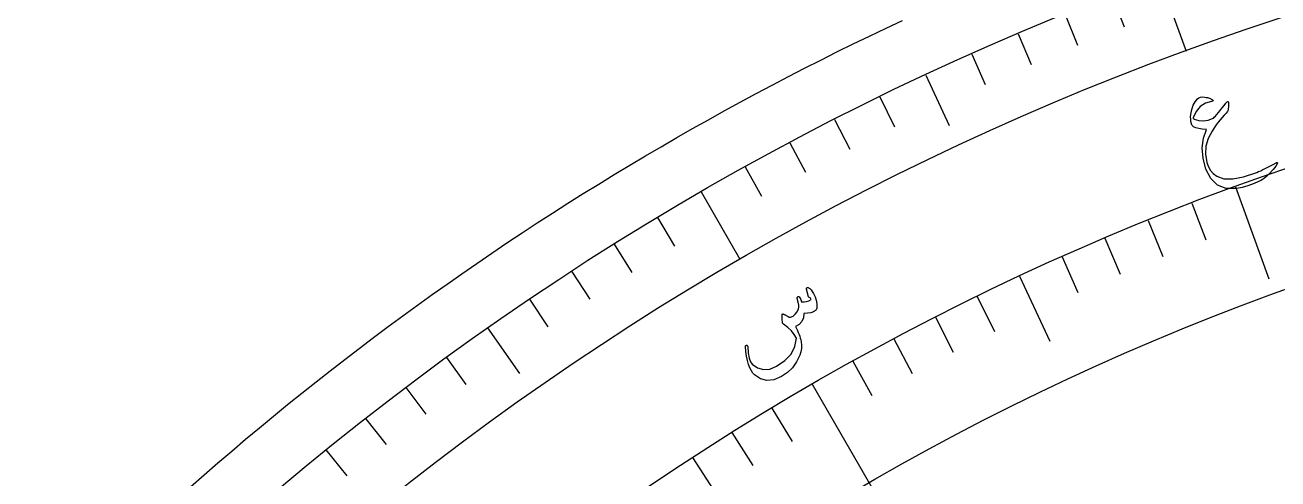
# Model space of a CAD drawing. Header units: millimetres. Extents: x -65 to 65, y -65 to 84.
# Drawn here: x -46.69 to -19.19, y 48.87 to 58.83 of the extents above; entities that cross this region are included whole.
import ezdxf

# ---------------------------------------------------------------- set-up
doc = ezdxf.new("R2010")
doc.units = ezdxf.units.MM
for name, color, linetype in [('CUT_OUTER', 1, 'Continuous'), ('ENGRAVE', 7, 'Continuous'), ('ENGRAVE_FINE', 8, 'Continuous'), ('TEXT', 5, 'Continuous')]:
    doc.layers.add(name, color=color, linetype=linetype)

msp = doc.modelspace()

# ---------------------------------------------------------------- linework, layer by layer
at = {"layer": 'CUT_OUTER'}
msp.add_lwpolyline([(-43.057, 48.6939), (-42.7574, 48.9571), (-42.4562, 49.2186), (-42.1534, 49.4782), (-41.8491, 49.7359), (-41.5431, 49.9917), (-41.2356, 50.2457), (-40.9265, 50.4978), (-40.6159, 50.7479), (-40.3037, 50.9962), (-39.9901, 51.2425), (-39.6749, 51.4869), (-39.3582, 51.7294), (-39.0401, 51.9699), (-38.7205, 52.2085), (-38.3994, 52.4451), (-38.0769, 52.6797), (-37.7529, 52.9124), (-37.4275, 53.143), (-37.1007, 53.3717), (-36.7726, 53.5983), (-36.443, 53.8229), (-36.1121, 54.0455), (-35.7798, 54.2661), (-35.4461, 54.4846), (-35.1111, 54.7011), (-34.7748, 54.9155), (-34.4372, 55.1278), (-34.0983, 55.3381), (-33.7581, 55.5463), (-33.4167, 55.7524), (-33.074, 55.9564), (-32.73, 56.1582), (-32.3848, 56.358), (-32.0384, 56.5557), (-31.6908, 56.7512), (-31.3419, 56.9446), (-30.9919, 57.1358), (-30.6408, 57.3249), (-30.2885, 57.5118), (-29.935, 57.6966), (-29.5804, 57.8792), (-29.2247, 58.0596), (-28.8679, 58.2378), (-28.5101, 58.4138), (-28.1511, 58.5877), (-27.7911, 58.7593), (-27.43, 58.9287)], dxfattribs=at)
at = {"layer": 'ENGRAVE'}
for points in [[(-21.7867, 59.8584), (-21.2031, 58.2551)], [(-26.9208, 57.7318), (-26.4057, 56.6272)], [(-31.85, 55.1658), (-30.9969, 53.6882)], [(-20.1193, 55.2774), (-19.3857, 53.2618)], [(-24.8605, 53.3136), (-24.1957, 51.8879)], [(-36.5368, 52.18), (-35.8378, 51.1816)], [(-29.4125, 50.9439), (-25.8375, 44.7519)]]:
    msp.add_lwpolyline(points, dxfattribs=at)
for radius in [63.7, 63.7, 61.9938, 58.825, 58.825, 56.3225, 51.675, 51.675, 48.945]:
    msp.add_circle((0, 0), radius, dxfattribs=at)
at = {"layer": 'ENGRAVE_FINE'}
for points in [[(-22.828, 59.4691), (-22.566, 58.7864)], [(-23.8624, 59.0616), (-23.5885, 58.3836)], [(-24.8896, 58.6362), (-24.6039, 57.963)], [(-25.9091, 58.1928), (-25.6117, 57.5248)], [(-27.9242, 57.2532), (-27.6037, 56.5959)], [(-28.9192, 56.7571), (-28.5872, 56.1056)], [(-29.9053, 56.2438), (-29.562, 55.5981)], [(-30.8824, 55.7133), (-30.5279, 55.0737)], [(-21.081, 54.9179), (-20.7735, 54.1169)], [(-32.8079, 54.6016), (-32.4313, 53.9748)], [(-22.0362, 54.5416), (-21.7148, 53.7461)], [(-33.7559, 54.0207), (-33.3684, 53.4005)], [(-22.9848, 54.1487), (-22.6495, 53.3589)], [(-23.9263, 53.7393), (-23.5773, 52.9555)], [(-34.6935, 53.4233), (-34.2952, 52.81)], [(-35.6206, 52.8097), (-35.2117, 52.2035)], [(-25.7872, 52.8716), (-25.4111, 52.1004)], [(-26.706, 52.4135), (-26.3165, 51.649)], [(-27.6167, 51.9394), (-27.2139, 51.1818)], [(-37.4419, 51.5344), (-37.0121, 50.9428)], [(-28.5189, 51.4495), (-28.103, 50.6991)], [(-38.3356, 50.8731), (-37.8955, 50.2891)], [(-30.2971, 50.4229), (-29.8552, 49.6874)], [(-39.2176, 50.1963), (-38.7674, 49.6201)], [(-31.1725, 49.8864), (-30.7178, 49.1588)], [(-40.0877, 49.5042), (-39.6275, 48.9359)], [(-32.0384, 49.3348), (-31.5711, 48.6152)]]:
    msp.add_lwpolyline(points, dxfattribs=at)
at = {"layer": 'TEXT'}
for points in [[(-20.957, 57.211), (-20.9254, 57.2332), (-20.8872, 57.2465), (-20.8423, 57.251), (-20.7906, 57.2467), (-20.7633, 57.2415), (-20.7377, 57.2356), (-20.7139, 57.2288), (-20.6919, 57.2213), (-20.6717, 57.2131), (-20.6533, 57.2043), (-20.6368, 57.195), (-20.6222, 57.1853), (-20.611, 57.1746), (-20.6108, 57.1657), (-20.6215, 57.1584), (-20.6432, 57.1527), (-20.7795, 57.1133), (-20.8923, 57.0396), (-20.9813, 56.9319), (-21.0465, 56.7901), (-21.0469, 56.7823), (-21.0442, 56.7753), (-21.0383, 56.7692), (-21.0293, 56.7639), (-20.9263, 56.7335), (-20.8243, 56.7256), (-20.7232, 56.7405), (-20.6229, 56.7779), (-20.6061, 56.7881), (-20.5858, 56.8051), (-20.5621, 56.829), (-20.5349, 56.8598), (-20.4866, 56.9196), (-20.4439, 56.9724), (-20.4068, 57.0181), (-20.3752, 57.0568), (-20.3492, 57.0885), (-20.3289, 57.1132), (-20.3142, 57.1309), (-20.3052, 57.1416), (-20.2907, 57.1525), (-20.2803, 57.1511), (-20.274, 57.1373), (-20.2718, 57.1111), (-20.2735, 57.0398), (-20.2778, 56.9856), (-20.2848, 56.9485), (-20.2944, 56.9286), (-20.3323, 56.8907), (-20.3716, 56.8483), (-20.4122, 56.8015), (-20.4541, 56.7503), (-20.4974, 56.6947), (-20.5418, 56.6347), (-20.5876, 56.5702), (-20.6346, 56.5013), (-20.7205, 56.3411), (-20.7679, 56.1727), (-20.777, 55.996), (-20.748, 55.8112), (-20.7149, 55.7171), (-20.6679, 55.6356), (-20.6072, 55.5667), (-20.5329, 55.5103), (-20.379, 55.4547), (-20.1817, 55.4503), (-19.9405, 55.4967), (-19.655, 55.5931), (-19.612, 55.6114), (-19.566, 55.632), (-19.5171, 55.6548), (-19.4651, 55.6798), (-19.4102, 55.7072), (-19.3527, 55.737), (-19.2924, 55.7692), (-19.2295, 55.8038), (-19.2184, 55.809), (-19.2096, 55.8113), (-19.2031, 55.8106), (-19.199, 55.8069), (-19.202, 55.7807), (-19.2332, 55.7317), (-19.2927, 55.6599), (-19.3801, 55.5652), (-19.4342, 55.511), (-19.483, 55.4676), (-19.5265, 55.435), (-19.5647, 55.4133), (-19.7121, 55.348), (-19.8489, 55.2972), (-19.9752, 55.2611), (-20.091, 55.2397), (-20.3258, 55.243), (-20.5171, 55.3152), (-20.6648, 55.4568), (-20.7689, 55.6681), (-20.8302, 55.908), (-20.8489, 56.1327), (-20.8246, 56.3421), (-20.7573, 56.5363), (-20.8499, 56.5426), (-20.928, 56.5548), (-20.9914, 56.5729), (-21.0402, 56.5971), (-21.0553, 56.6085), (-21.0678, 56.6225), (-21.0779, 56.639), (-21.0854, 56.6579), (-21.097, 56.7122), (-21.1033, 56.7653), (-21.1045, 56.8171), (-21.1005, 56.8678), (-21.0796, 56.9744), (-21.0487, 57.0672), (-21.0078, 57.1461), (-20.957, 57.211)], [(-29.535, 53.0335), (-29.5364, 53.0445), (-29.5353, 53.0535), (-29.5318, 53.0605), (-29.5258, 53.0656), (-29.5165, 53.0694), (-29.5075, 53.0704), (-29.4985, 53.0686), (-29.4898, 53.0641), (-29.4638, 53.045), (-29.4377, 53.0178), (-29.4116, 52.9826), (-29.3854, 52.9394), (-29.3499, 52.8648), (-29.3253, 52.7888), (-29.3117, 52.7113), (-29.309, 52.6326), (-29.3116, 52.6118), (-29.317, 52.5938), (-29.3253, 52.5786), (-29.3365, 52.5662), (-29.3847, 52.535), (-29.4435, 52.5137), (-29.5128, 52.5022), (-29.5928, 52.5005), (-29.6045, 52.4003), (-29.6389, 52.3187), (-29.696, 52.2554), (-29.776, 52.2103), (-29.7541, 52.1658), (-29.7342, 52.1223), (-29.7164, 52.0798), (-29.7007, 52.0383), (-29.687, 51.9976), (-29.675, 51.9574), (-29.6648, 51.9177), (-29.6564, 51.8784), (-29.6466, 51.8045), (-29.648, 51.7304), (-29.6604, 51.6559), (-29.684, 51.581), (-29.7552, 51.4349), (-29.8463, 51.308), (-29.9573, 51.2005), (-30.0884, 51.112), (-30.2539, 51.0426), (-30.4076, 51.0259), (-30.5497, 51.062), (-30.6802, 51.1509), (-30.7145, 51.1906), (-30.7472, 51.2422), (-30.7782, 51.3058), (-30.8075, 51.3813), (-30.8336, 51.4676), (-30.8536, 51.5617), (-30.8675, 51.6635), (-30.8754, 51.773), (-30.8751, 51.7803), (-30.8732, 51.7866), (-30.8696, 51.7918), (-30.8644, 51.7959), (-30.8584, 51.7988), (-30.8526, 51.8002), (-30.847, 51.8002), (-30.8415, 51.7987), (-30.8361, 51.7949), (-30.8321, 51.7899), (-30.8295, 51.7838), (-30.8282, 51.7765), (-30.8153, 51.6323), (-30.7949, 51.5195), (-30.7673, 51.438), (-30.7326, 51.3878), (-30.6132, 51.3027), (-30.4838, 51.2662), (-30.3444, 51.278), (-30.1947, 51.3382), (-30.0095, 51.4634), (-29.8749, 51.6078), (-29.7908, 51.7719), (-29.7571, 51.956), (-29.8044, 52.0376), (-29.8671, 52.1163), (-29.9456, 52.1921), (-30.0397, 52.265), (-30.0502, 52.2719), (-30.0578, 52.279), (-30.0626, 52.2864), (-30.0645, 52.2941), (-30.0666, 52.3231), (-30.0684, 52.3504), (-30.0699, 52.3761), (-30.0711, 52.4), (-30.0718, 52.422), (-30.072, 52.4418), (-30.0716, 52.4594), (-30.0705, 52.4748), (-30.069, 52.4819), (-30.0656, 52.4864), (-30.0604, 52.4882), (-30.0533, 52.4873), (-30.0491, 52.486), (-30.0431, 52.4837), (-30.0351, 52.4805), (-30.0253, 52.4763), (-30.0138, 52.4711), (-30.0009, 52.4646), (-29.9867, 52.4568), (-29.971, 52.4478), (-29.9401, 52.431), (-29.9158, 52.4199), (-29.8981, 52.4144), (-29.8871, 52.4146), (-29.8314, 52.4404), (-29.7835, 52.4797), (-29.7431, 52.5324), (-29.7103, 52.5987), (-29.7045, 52.6336), (-29.7076, 52.6838), (-29.7196, 52.7491), (-29.7405, 52.8297), (-29.7424, 52.8374), (-29.7422, 52.8449), (-29.7399, 52.8522), (-29.7355, 52.8594), (-29.7307, 52.8651), (-29.7254, 52.8692), (-29.7194, 52.8715), (-29.7128, 52.8722), (-29.6978, 52.8638), (-29.6813, 52.8414), (-29.6634, 52.805), (-29.6441, 52.7546), (-29.5884, 52.7525), (-29.5347, 52.7607), (-29.4831, 52.7791), (-29.4336, 52.8078), (-29.4426, 52.8224), (-29.4513, 52.8336), (-29.4597, 52.8411), (-29.4679, 52.8451), (-29.4764, 52.8484), (-29.483, 52.8529), (-29.4874, 52.8584), (-29.4898, 52.8652)]]:
    msp.add_lwpolyline(points, close=True, dxfattribs=at)

doc.saveas('drawing.dxf')
